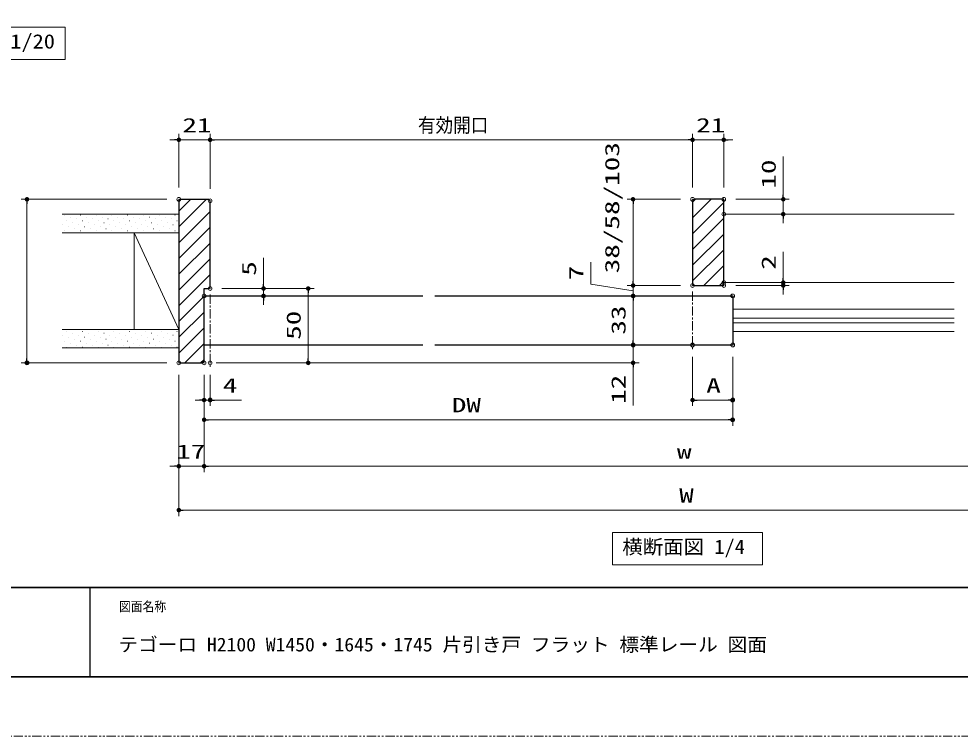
# Model space of a CAD drawing. Units: millimetres, scale not verified. Extents: x -1306 to 1306, y -607 to 607.
# Drawn here: x -941 to -308, y -594 to -112 of the extents above; entities that cross this region are included whole.
import ezdxf
from ezdxf.enums import TextEntityAlignment as Align

# ---------------------------------------------------------------- set-up
doc = ezdxf.new("R2010")
doc.units = ezdxf.units.MM
doc.header["$LTSCALE"] = 5
doc.header["$PDMODE"] = 32
doc.header["$PDSIZE"] = 2.5
doc.linetypes.add('USER2', pattern=[2, 1.25, -0.25, 0.25, -0.25])
doc.linetypes.add('USER3', pattern=[2.5, 1.25, -0.25, 0.25, -0.25, 0.25, -0.25])
for name, color, linetype, lineweight in [('0-1_線(白)', 7, 'Continuous', 30), ('0-2_ハッチング', 6, 'Continuous', 9), ('0-3_線(黄)', 2, 'Continuous', 15), ('0-4_寸法線', 3, 'Continuous', 13), ('0-5_0', 3, 'Continuous', 25), ('0-6_DEFPOINTS', 7, 'Continuous', 5), ('0-7_線(水)', 4, 'Continuous', 9), ('0-A_中心線', 3, 'USER2', 9), ('0-C_陰線', 4, 'USER3', 9), ('0-D_図面枠', 7, 'Continuous', 35)]:
    doc.layers.add(name, color=color, linetype=linetype, lineweight=lineweight)
doc.styles.add('ＭＳ ゴシック', font='')
doc.styles.get('ＭＳ ゴシック').set_extended_font_data('MS Gothic')

# ---------------------------------------------------------------- blocks, each defined once
blk = doc.blocks.new('_DOT')
at = {"layer": '0-5_0'}
blk.add_line((-2.5, 0), (-5, 0), dxfattribs=at)
for points in [[(0, 0), (-2.5, 0), (-2.48, 0.313)], [(0, 0), (-2.48, -0.313), (-2.5, 0)], [(0, 0), (-2.48, 0.313), (-2.421, 0.622)], [(0, 0), (-2.421, -0.622), (-2.48, -0.313)], [(0, 0), (-2.421, 0.622), (-2.324, 0.92)], [(0, 0), (-2.324, -0.92), (-2.421, -0.622)], [(0, 0), (-2.324, 0.92), (-2.191, 1.204)], [(0, 0), (-2.191, -1.204), (-2.324, -0.92)], [(0, 0), (-2.191, 1.204), (-2.023, 1.469)], [(0, 0), (-2.023, -1.469), (-2.191, -1.204)], [(0, 0), (-2.023, 1.469), (-1.822, 1.711)], [(0, 0), (-1.822, -1.711), (-2.023, -1.469)], [(0, 0), (-1.822, 1.711), (-1.594, 1.926)], [(0, 0), (-1.594, -1.926), (-1.822, -1.711)], [(0, 0), (-1.594, 1.926), (-1.34, 2.111)], [(0, 0), (-1.34, -2.111), (-1.594, -1.926)], [(0, 0), (-1.34, 2.111), (-1.064, 2.262)], [(0, 0), (-1.064, -2.262), (-1.34, -2.111)], [(0, 0), (-1.064, 2.262), (-0.773, 2.378)], [(0, 0), (-0.773, -2.378), (-1.064, -2.262)], [(0, 0), (-0.773, 2.378), (-0.468, 2.456)], [(0, 0), (-0.468, -2.456), (-0.773, -2.378)], [(0, 0), (-0.468, 2.456), (-0.157, 2.495)], [(0, 0), (-0.157, -2.495), (-0.468, -2.456)], [(0, 0), (-0.157, 2.495), (0.157, 2.495)], [(0, 0), (0.157, -2.495), (-0.157, -2.495)], [(0, 0), (0.157, 2.495), (0.468, 2.456)], [(0, 0), (0.468, 2.456), (0.773, 2.378)], [(0, 0), (0.773, 2.378), (1.064, 2.262)], [(0, 0), (1.064, 2.262), (1.34, 2.111)], [(0, 0), (1.34, 2.111), (1.594, 1.926)], [(0, 0), (1.594, 1.926), (1.822, 1.711)], [(0, 0), (1.822, 1.711), (2.023, 1.469)], [(0, 0), (2.023, 1.469), (2.191, 1.204)], [(0, 0), (2.191, 1.204), (2.324, 0.92)], [(0, 0), (2.324, 0.92), (2.421, 0.622)], [(0, 0), (2.421, 0.622), (2.48, 0.313)], [(0, 0), (2.48, 0.313), (2.5, 0)], [(0, 0), (0.468, -2.456), (0.157, -2.495)], [(0, 0), (0.773, -2.378), (0.468, -2.456)], [(0, 0), (1.064, -2.262), (0.773, -2.378)], [(0, 0), (1.34, -2.111), (1.064, -2.262)], [(0, 0), (1.594, -1.926), (1.34, -2.111)], [(0, 0), (1.822, -1.711), (1.594, -1.926)], [(0, 0), (2.023, -1.469), (1.822, -1.711)], [(0, 0), (2.191, -1.204), (2.023, -1.469)], [(0, 0), (2.324, -0.92), (2.191, -1.204)], [(0, 0), (2.421, -0.622), (2.324, -0.92)], [(0, 0), (2.48, -0.313), (2.421, -0.622)], [(0, 0), (2.5, 0), (2.48, -0.313)]]:
    blk.add_solid(points, dxfattribs=at)

msp = doc.modelspace()

# ---------------------------------------------------------------- linework, layer by layer
at = {"layer": '0-1_線(白)'}
for p, q in [((-833.137, -232.926), (-813.137, -232.926)), ((-813.137, -232.926), (-812.137, -233.926)), ((-812.137, -291.926), (-812.137, -233.926)), ((-486.66, -232.926), (-487.66, -233.926)), ((-487.66, -233.926), (-487.66, -289.926)), ((-487.66, -289.926), (-486.66, -290.926)), ((-486.66, -290.926), (-466.66, -290.926)), ((-466.66, -288.926), (-466.61, -288.926)), ((-812.137, -291.926), (-813.137, -292.926)), ((-816.137, -297.926), (-668.952, -297.926)), ((-668.952, -330.926), (-816.137, -330.926)), ((-816.137, -341.926), (-817.137, -342.926))]:
    msp.add_line(p, q, dxfattribs=at)
for points in [[(-833.137, -232.926), (-833.137, -342.926), (-817.137, -342.926)], [(-466.66, -290.926), (-466.66, -232.926), (-486.66, -232.926)], [(-816.137, -341.926), (-816.137, -292.926), (-813.137, -292.926)], [(-660.952, -297.926), (-460.66, -297.926), (-460.66, -330.926), (-660.952, -330.926)]]:
    msp.add_lwpolyline(points, dxfattribs=at)
at = {"layer": '0-2_ハッチング'}
for p, q in [((-833.137, -240.907), (-825.156, -232.926)), ((-833.137, -251.514), (-814.549, -232.926)), ((-487.66, -234.841), (-485.745, -232.926)), ((-487.66, -245.448), (-475.138, -232.926)), ((-487.66, -256.054), (-466.66, -235.054)), ((-909.993, -243.517), (-909.943, -243.517)), ((-906.015, -244.843), (-905.965, -244.843)), ((-902.038, -246.168), (-901.988, -246.168)), ((-899.386, -243.517), (-899.336, -243.517)), ((-895.409, -244.843), (-895.359, -244.843)), ((-891.431, -246.168), (-891.381, -246.168)), ((-888.78, -243.517), (-888.73, -243.517)), ((-884.802, -244.843), (-884.752, -244.843)), ((-880.825, -246.168), (-880.775, -246.168)), ((-878.173, -243.517), (-878.123, -243.517)), ((-874.195, -244.843), (-874.145, -244.843)), ((-870.218, -246.168), (-870.168, -246.168)), ((-867.566, -243.517), (-867.516, -243.517)), ((-863.589, -244.843), (-863.539, -244.843)), ((-859.611, -246.168), (-859.561, -246.168)), ((-856.96, -243.517), (-856.91, -243.517)), ((-852.982, -244.843), (-852.932, -244.843)), ((-849.005, -246.168), (-848.955, -246.168)), ((-846.353, -243.517), (-846.303, -243.517)), ((-842.376, -244.843), (-842.326, -244.843)), ((-838.398, -246.168), (-838.348, -246.168)), ((-835.747, -243.517), (-835.697, -243.517)), ((-833.137, -262.12), (-812.137, -241.12)), ((-487.66, -266.661), (-466.66, -245.661)), ((-911.319, -250.146), (-911.269, -250.146)), ((-908.667, -247.494), (-908.617, -247.494)), ((-907.341, -251.472), (-907.291, -251.472)), ((-904.689, -248.82), (-904.639, -248.82)), ((-903.364, -252.798), (-903.314, -252.798)), ((-900.712, -250.146), (-900.662, -250.146)), ((-898.06, -247.494), (-898.01, -247.494)), ((-896.734, -251.472), (-896.684, -251.472)), ((-894.083, -248.82), (-894.033, -248.82)), ((-892.757, -252.798), (-892.707, -252.798)), ((-890.105, -250.146), (-890.055, -250.146)), ((-887.454, -247.494), (-887.404, -247.494)), ((-886.128, -251.472), (-886.078, -251.472)), ((-883.476, -248.82), (-883.426, -248.82)), ((-882.15, -252.798), (-882.1, -252.798)), ((-879.499, -250.146), (-879.449, -250.146)), ((-876.847, -247.494), (-876.797, -247.494)), ((-875.521, -251.472), (-875.471, -251.472)), ((-872.87, -248.82), (-872.82, -248.82)), ((-871.544, -252.798), (-871.494, -252.798)), ((-868.892, -250.146), (-868.842, -250.146)), ((-866.241, -247.494), (-866.191, -247.494)), ((-864.915, -251.472), (-864.865, -251.472)), ((-862.263, -248.82), (-862.213, -248.82)), ((-860.937, -252.798), (-860.887, -252.798)), ((-858.286, -250.146), (-858.236, -250.146)), ((-855.634, -247.494), (-855.584, -247.494)), ((-854.308, -251.472), (-854.258, -251.472)), ((-851.656, -248.82), (-851.606, -248.82)), ((-850.331, -252.798), (-850.281, -252.798)), ((-847.679, -250.146), (-847.629, -250.146)), ((-845.027, -247.494), (-844.977, -247.494)), ((-843.701, -251.472), (-843.651, -251.472)), ((-841.05, -248.82), (-841, -248.82)), ((-839.724, -252.798), (-839.674, -252.798)), ((-837.072, -250.146), (-837.022, -250.146)), ((-834.421, -247.494), (-834.371, -247.494)), ((-833.137, -272.727), (-812.137, -251.727)), ((-909.993, -254.123), (-909.943, -254.123)), ((-899.386, -254.123), (-899.336, -254.123)), ((-888.78, -254.123), (-888.73, -254.123)), ((-878.173, -254.123), (-878.123, -254.123)), ((-867.566, -254.123), (-867.516, -254.123)), ((-856.96, -254.123), (-856.91, -254.123)), ((-846.353, -254.123), (-846.303, -254.123)), ((-835.747, -254.123), (-835.697, -254.123)), ((-487.66, -277.268), (-466.66, -256.268)), ((-833.137, -283.333), (-812.137, -262.333)), ((-487.66, -287.874), (-466.66, -266.874)), ((-833.137, -293.94), (-812.137, -272.94)), ((-480.105, -290.926), (-466.66, -277.481)), ((-833.137, -304.547), (-812.137, -283.547)), ((-469.498, -290.926), (-466.66, -288.087)), ((-833.137, -315.153), (-816.137, -298.153)), ((-833.137, -325.76), (-816.137, -308.76)), ((-908.667, -321.74), (-908.617, -321.74)), ((-898.06, -321.74), (-898.01, -321.74)), ((-887.454, -321.74), (-887.404, -321.74)), ((-876.847, -321.74), (-876.797, -321.74)), ((-866.241, -321.74), (-866.191, -321.74)), ((-855.634, -321.74), (-855.584, -321.74)), ((-845.027, -321.74), (-844.977, -321.74)), ((-834.421, -321.74), (-834.371, -321.74)), ((-833.137, -336.366), (-816.137, -319.366)), ((-911.319, -324.392), (-911.269, -324.392)), ((-909.993, -328.37), (-909.943, -328.37)), ((-907.341, -325.718), (-907.291, -325.718)), ((-904.689, -323.066), (-904.639, -323.066)), ((-903.364, -327.044), (-903.314, -327.044)), ((-900.712, -324.392), (-900.662, -324.392)), ((-899.386, -328.37), (-899.336, -328.37)), ((-896.734, -325.718), (-896.684, -325.718)), ((-894.083, -323.066), (-894.033, -323.066)), ((-892.757, -327.044), (-892.707, -327.044)), ((-890.105, -324.392), (-890.055, -324.392)), ((-888.78, -328.37), (-888.73, -328.37)), ((-886.128, -325.718), (-886.078, -325.718)), ((-883.476, -323.066), (-883.426, -323.066)), ((-882.15, -327.044), (-882.1, -327.044)), ((-879.499, -324.392), (-879.449, -324.392)), ((-878.173, -328.37), (-878.123, -328.37)), ((-875.521, -325.718), (-875.471, -325.718)), ((-872.87, -323.066), (-872.82, -323.066)), ((-871.544, -327.044), (-871.494, -327.044)), ((-868.892, -324.392), (-868.842, -324.392)), ((-867.566, -328.37), (-867.516, -328.37)), ((-864.915, -325.718), (-864.865, -325.718)), ((-862.263, -323.066), (-862.213, -323.066)), ((-860.937, -327.044), (-860.887, -327.044)), ((-858.286, -324.392), (-858.236, -324.392)), ((-856.96, -328.37), (-856.91, -328.37)), ((-854.308, -325.718), (-854.258, -325.718)), ((-851.656, -323.066), (-851.606, -323.066)), ((-850.331, -327.044), (-850.281, -327.044)), ((-847.679, -324.392), (-847.629, -324.392)), ((-846.353, -328.37), (-846.303, -328.37)), ((-843.701, -325.718), (-843.651, -325.718)), ((-841.05, -323.066), (-841, -323.066)), ((-839.724, -327.044), (-839.674, -327.044)), ((-837.072, -324.392), (-837.022, -324.392)), ((-835.747, -328.37), (-835.697, -328.37)), ((-908.667, -332.347), (-908.617, -332.347)), ((-906.015, -329.695), (-905.965, -329.695)), ((-902.038, -331.021), (-901.988, -331.021)), ((-898.06, -332.347), (-898.01, -332.347)), ((-895.409, -329.695), (-895.359, -329.695)), ((-891.431, -331.021), (-891.381, -331.021)), ((-887.454, -332.347), (-887.404, -332.347)), ((-884.802, -329.695), (-884.752, -329.695)), ((-880.825, -331.021), (-880.775, -331.021)), ((-876.847, -332.347), (-876.797, -332.347)), ((-874.195, -329.695), (-874.145, -329.695)), ((-870.218, -331.021), (-870.168, -331.021)), ((-866.241, -332.347), (-866.191, -332.347)), ((-863.589, -329.695), (-863.539, -329.695)), ((-859.611, -331.021), (-859.561, -331.021)), ((-855.634, -332.347), (-855.584, -332.347)), ((-852.982, -329.695), (-852.932, -329.695)), ((-849.005, -331.021), (-848.955, -331.021)), ((-845.027, -332.347), (-844.977, -332.347)), ((-842.376, -329.695), (-842.326, -329.695)), ((-838.398, -331.021), (-838.348, -331.021)), ((-834.421, -332.347), (-834.371, -332.347)), ((-829.09, -342.926), (-816.137, -329.973)), ((-818.483, -342.926), (-816.137, -340.58))]:
    msp.add_line(p, q, dxfattribs=at)
at = {"layer": '0-3_線(黄)'}
for p, q in [((-833.137, -242.926), (-911.495, -242.926)), ((-466.66, -242.926), (-311.687, -242.926)), ((-833.137, -255.426), (-911.495, -255.426)), ((-863.137, -255.426), (-863.137, -320.426)), ((-863.137, -255.426), (-833.137, -320.426)), ((-466.66, -288.926), (-311.687, -288.926)), ((-833.137, -320.426), (-911.495, -320.426)), ((-833.137, -332.926), (-911.495, -332.926))]:
    msp.add_line(p, q, dxfattribs=at)
for points in [[(-1006.194, -117.05), (-909.579, -117.05), (-909.579, -138.884), (-1006.194, -138.884)], [(-541.459, -456.961), (-440.713, -456.961), (-440.713, -478.796), (-541.459, -478.796)]]:
    msp.add_lwpolyline(points, close=True, dxfattribs=at)
at = {"layer": '0-4_寸法線'}
for p, q in [((-833.137, -224.926), (-833.137, -188.926)), ((-812.137, -225.926), (-812.137, -188.926)), ((-812.137, -225.926), (-812.137, -188.926)), ((-487.66, -224.926), (-487.66, -188.926)), ((-487.66, -224.926), (-487.66, -188.926)), ((-466.66, -224.926), (-466.66, -188.926)), ((-836.137, -192.926), (-839.137, -192.926)), ((-833.137, -192.926), (-812.137, -192.926)), ((-809.137, -192.926), (-806.137, -192.926)), ((-809.137, -192.926), (-490.66, -192.926)), ((-490.66, -192.926), (-493.66, -192.926)), ((-487.66, -192.926), (-466.66, -192.926)), ((-463.66, -192.926), (-460.66, -192.926)), ((-426.66, -229.926), (-426.66, -204.164)), ((-841.137, -232.926), (-939.257, -232.926)), ((-495.66, -232.926), (-531.66, -232.926)), ((-458.66, -232.926), (-422.66, -232.926)), ((-426.66, -242.926), (-426.66, -232.926)), ((-935.257, -235.926), (-935.257, -339.926)), ((-527.66, -235.926), (-527.66, -287.926)), ((-458.66, -242.926), (-422.66, -242.926)), ((-426.66, -245.926), (-426.66, -248.926)), ((-426.66, -285.926), (-426.66, -268.259)), ((-776.137, -289.926), (-776.137, -272.259)), ((-495.66, -290.926), (-531.66, -290.926)), ((-495.66, -290.926), (-531.66, -290.926)), ((-527.66, -287.926), (-527.66, -284.926)), ((-527.66, -290.926), (-527.66, -297.926)), ((-527.66, -290.926), (-527.66, -297.926)), ((-458.66, -288.926), (-422.66, -288.926)), ((-458.66, -290.926), (-422.66, -290.926)), ((-426.66, -290.926), (-426.66, -288.926)), ((-804.137, -292.926), (-742.137, -292.926)), ((-804.137, -292.926), (-772.137, -292.926)), ((-776.137, -297.926), (-776.137, -292.926)), ((-746.137, -295.926), (-746.137, -339.926)), ((-426.66, -293.926), (-426.66, -296.926)), ((-808.137, -297.926), (-772.137, -297.926)), ((-776.137, -300.926), (-776.137, -303.926)), ((-468.66, -297.926), (-531.66, -297.926)), ((-468.66, -297.926), (-531.66, -297.926)), ((-527.66, -300.926), (-527.66, -303.926)), ((-527.66, -300.926), (-527.66, -327.926)), ((-527.66, -327.926), (-527.66, -324.926)), ((-535.66, -330.926), (-531.66, -330.926)), ((-468.66, -330.926), (-531.66, -330.926)), ((-527.66, -330.926), (-527.66, -342.926)), ((-487.66, -338.926), (-487.66, -371.926)), ((-460.66, -338.926), (-460.66, -371.926)), ((-460.66, -338.926), (-460.66, -385.19)), ((-841.137, -342.926), (-939.257, -342.926)), ((-808.137, -342.926), (-742.137, -342.926)), ((-808.137, -342.926), (-523.66, -342.926)), ((-527.66, -345.926), (-527.66, -371.688)), ((-833.137, -350.926), (-833.137, -416.454)), ((-833.137, -350.926), (-833.137, -445.961)), ((-816.137, -350.926), (-816.137, -416.454)), ((-816.137, -350.926), (-816.137, -385.19)), ((-816.137, -350.926), (-816.137, -416.454)), ((-816.137, -350.926), (-816.137, -371.926)), ((-812.137, -350.926), (-812.137, -371.926)), ((-819.137, -367.926), (-822.137, -367.926)), ((-816.137, -367.926), (-812.137, -367.926)), ((-809.137, -367.926), (-790.994, -367.926)), ((-484.66, -367.926), (-463.66, -367.926)), ((-813.137, -381.19), (-463.66, -381.19)), ((-836.137, -412.454), (-839.137, -412.454)), ((-833.137, -412.454), (-816.137, -412.454)), ((-813.137, -412.454), (-810.137, -412.454)), ((-813.137, -412.454), (-172.714, -412.454)), ((-830.137, -441.961), (-151.714, -441.961))]:
    msp.add_line(p, q, dxfattribs=at)
msp.add_lwpolyline([(-527.66, -294.426), (-556.115, -289.948), (-556.115, -275.281)], dxfattribs=at)
at = {"layer": '0-5_0', "color": 7}
msp.add_line((-892.964, -494), (-892.964, -554), dxfattribs=at)
msp.add_line((-892.964, -494), (-892.964, -554), dxfattribs=at)
at = {"layer": '0-6_DEFPOINTS'}
for p in [(-812.137, -192.926), (-487.66, -192.926), (-466.66, -192.926), (-833.137, -232.926), (-833.137, -232.926), (-812.137, -233.926), (-487.66, -232.926), (-487.66, -232.926), (-466.66, -232.926), (-466.66, -232.926), (-466.66, -242.926), (-426.66, -242.926), (-527.66, -290.926), (-487.66, -290.926), (-466.66, -288.926), (-466.66, -290.926), (-426.66, -290.926), (-816.137, -297.926), (-812.137, -292.926), (-776.137, -297.926), (-527.66, -297.926), (-460.66, -297.926), (-527.66, -330.926), (-527.66, -330.926), (-527.66, -330.926), (-487.66, -330.926), (-460.66, -330.926), (-460.66, -330.926), (-935.257, -342.926), (-833.137, -342.926), (-833.137, -342.926), (-816.137, -342.926), (-816.137, -342.926), (-812.137, -342.926), (-746.137, -342.926), (-812.137, -367.926), (-460.66, -367.926), (-460.66, -381.19), (-816.137, -412.454)]:
    msp.add_point(p, dxfattribs=at)
at = {"layer": '0-7_線(水)'}
for p, q in [((-460.66, -306.926), (-311.687, -306.926)), ((-460.66, -312.826), (-311.687, -312.826)), ((-460.66, -316.026), (-311.687, -316.026)), ((-460.66, -321.926), (-311.687, -321.926))]:
    msp.add_line(p, q, dxfattribs=at)
at = {"layer": '0-A_中心線'}
for p, q in [((-812.137, -296.926), (-812.137, -346.926)), ((-487.66, -294.926), (-487.66, -334.925))]:
    msp.add_line(p, q, dxfattribs=at)
at = {"layer": '0-C_陰線'}
msp.add_line((387.036, -594), (-1292.964, -594), dxfattribs=at)
at = {"layer": '0-D_図面枠'}
msp.add_line((-1252.964, -494), (347.036, -494), dxfattribs=at)
msp.add_lwpolyline([(-1252.964, -554), (347.036, -554), (347.036, 554), (-1252.964, 554)], close=True, dxfattribs=at)

# ---------------------------------------------------------------- block references
at = {"layer": '0-4_寸法線', "xscale": 0.6, "yscale": 0.6}
for p in [(-833.137, -192.926), (-487.66, -192.926), (-487.66, -192.926), (-816.137, -367.926), (-460.66, -367.926), (-460.66, -381.19), (-833.137, -412.454)]:
    msp.add_blockref('_DOT', p, dxfattribs=at)
for p, rotation in [((-812.137, -192.926), 180), ((-812.137, -192.926), 180), ((-466.66, -192.926), 180), ((-935.257, -232.926), 90), ((-527.66, -232.926), 90), ((-426.66, -232.926), 270), ((-426.66, -242.926), 90), ((-776.137, -292.926), 270), ((-527.66, -290.926), 270), ((-527.66, -290.926), 270), ((-426.66, -288.926), 270), ((-426.66, -290.926), 90), ((-776.137, -297.926), 90), ((-746.137, -292.926), 90), ((-527.66, -297.926), 90), ((-527.66, -297.926), 90), ((-527.66, -330.926), 270), ((-527.66, -330.926), 270), ((-935.257, -342.926), 270), ((-746.137, -342.926), 270), ((-527.66, -342.926), 90), ((-812.137, -367.926), 180), ((-487.66, -367.926), 180), ((-816.137, -381.19), 180), ((-816.137, -412.454), 180), ((-816.137, -412.454), 180), ((-833.137, -441.961), 180)]:
    msp.add_blockref('_DOT', p, dxfattribs=dict(at, rotation=rotation))

# ---------------------------------------------------------------- texts
at = {"layer": '0-3_線(黄)', "style": 'ＭＳ ゴシック'}
for s, height, width, p in [('正面図 1/20', 9.621, 1.15, (-999.341, -134.428)), ('横断面図 1/4', 9.604, 1.05, (-534.931, -474.34))]:
    msp.add_text(s, height=height, dxfattribs=dict(at, width=width)).set_placement(p, align=Align.BOTTOM_LEFT)
at = {"layer": '0-4_寸法線', "style": 'ＭＳ ゴシック'}
for s, width, p in [('有効開口', 0.9, (-672.262, -190.776)), ('21', 1.5, (-830.732, -190.776)), ('21', 1.5, (-485.255, -190.776)), ('4', 1.5, (-803.565, -365.776)), ('A', 1.5, (-478.445, -365.776)), ('DW', 1.5, (-649.589, -379.041)), ('17', 1.5, (-834.875, -410.305)), ('w', 1.5, (-498.164, -410.305)), ('W', 1.5, (-496.64, -439.812))]:
    msp.add_text(s, height=9.604, dxfattribs=dict(at, width=width)).set_placement(p, align=Align.BOTTOM_LEFT)
at = {"layer": '0-4_寸法線', "style": 'ＭＳ ゴシック', "width": 1.5}
for s, p in [('38/58/103', (-534.095, -282.688)), ('10', (-428.809, -225.783)), ('2', (-428.809, -280.355)), ('5', (-778.286, -284.355)), ('7', (-558.264, -287.376)), ('50', (-748.286, -327.45)), ('33', (-529.809, -323.95)), ('12', (-529.809, -370.545))]:
    msp.add_text(s, height=9.604, rotation=90, dxfattribs=at).set_placement(p, align=Align.BOTTOM_LEFT)
at = {"layer": '0-D_図面枠', "style": 'ＭＳ ゴシック'}
for s, height, width, p in [('図面名称', 6.452, 0.9, (-873.367, -511.963)), ('テゴーロ H2100 W1450・1645・1745 片引き戸 フラット 標準レール 図面', 9.236, 1.05, (-873.76, -539.776))]:
    msp.add_text(s, height=height, dxfattribs=dict(at, width=width)).set_placement(p, align=Align.BOTTOM_LEFT)

doc.saveas('drawing.dxf')
